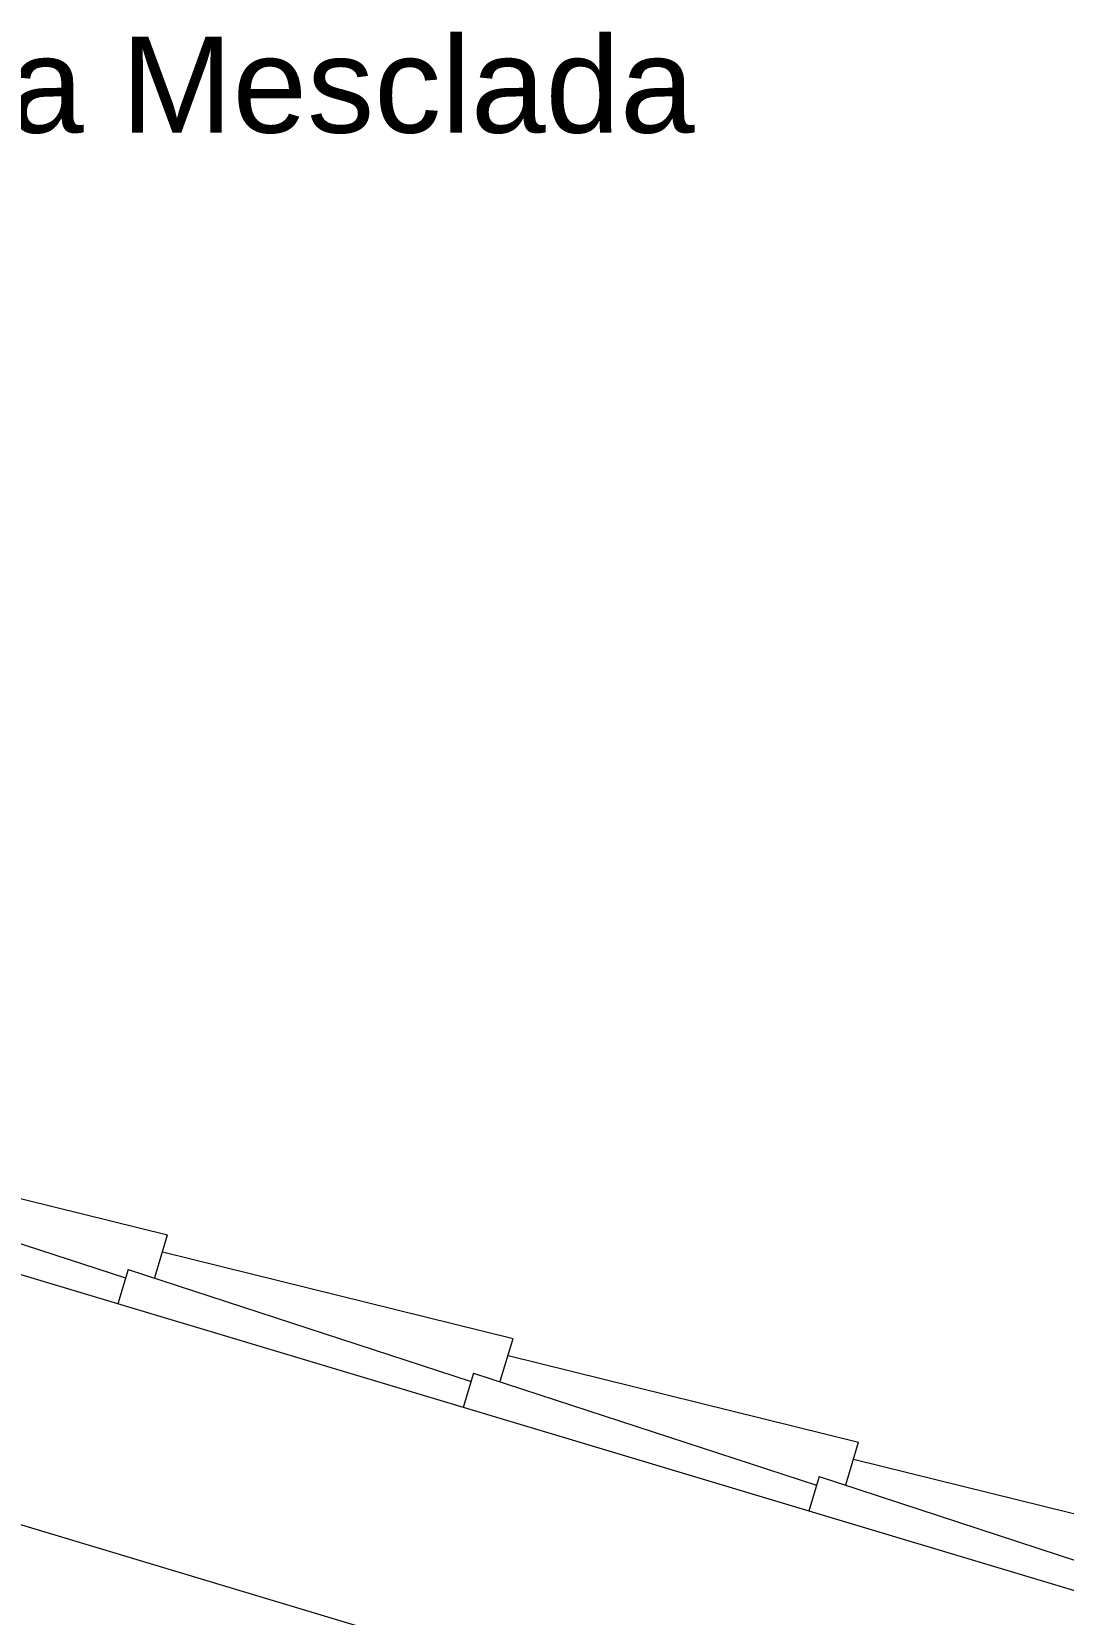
# Model space of a CAD drawing. Header units: millimetres. Extents: x -50912 to 58751, y -45352 to 5553.
# Drawn here: x 29950 to 31025, y 3541 to 5190 of the extents above; entities that cross this region are included whole.
import ezdxf

# ---------------------------------------------------------------- set-up
doc = ezdxf.new("R2010")
doc.units = ezdxf.units.MM
for name, color, linetype, lineweight in [('A-GLAZ-CURT', 52, 'Continuous', 9), ('A-ROOF-OTLN', 132, 'Continuous', 9), ('G-ANNO-TEXT', 231, 'Continuous', 9)]:
    doc.layers.add(name, color=color, linetype=linetype, lineweight=lineweight)
doc.styles.add('Arial_1', font='arial.ttf', dxfattribs={"height": 100})

# ---------------------------------------------------------------- blocks, each defined once
blk = doc.blocks.new('COLONIAL BASE - COLONIAL BASE-V56-FACHADA LATERAL ESQUERDA GARAGEM')
at = {"layer": 'A-GLAZ-CURT'}
blk.add_line((-37146.2, 3054.5), (-36780.9, 2964.3), dxfattribs=at)
blk = doc.blocks.new('COLONIAL BASE - COLONIAL BASE-V69-FACHADA LATERAL ESQUERDA GARAGEM')
at = {"layer": 'A-GLAZ-CURT'}
for p, q in [((-39306.2, 3702.5), (-38940.9, 3612.3)), ((-39342.1, 3684.2), (-39352.9, 3648.2)), ((-39342.1, 3684.2), (-38984.8, 3567.3)), ((-38954.3, 3567.7), (-38940.9, 3612.3))]:
    blk.add_line(p, q, dxfattribs=at)
blk = doc.blocks.new('COLONIAL BASE - COLONIAL BASE-V70-FACHADA LATERAL ESQUERDA GARAGEM')
at = {"layer": 'A-GLAZ-CURT'}
for p, q in [((-39666.2, 3810.5), (-39300.9, 3720.3)), ((-39702.1, 3792.2), (-39712.9, 3756.2)), ((-39702.1, 3792.2), (-39344.8, 3675.3)), ((-39314.3, 3675.6), (-39300.9, 3720.3))]:
    blk.add_line(p, q, dxfattribs=at)

msp = doc.modelspace()

# ---------------------------------------------------------------- linework, layer by layer
at = {"layer": 'A-ROOF-OTLN'}
for p, q in [((26443.116, 4943.522), (33643.116, 2783.522)), ((33643.116, 2522.515), (26443.116, 4682.515))]:
    msp.add_line(p, q, dxfattribs=at)

# ---------------------------------------------------------------- block references
at = {"layer": 'A-GLAZ-CURT'}
for name, p in [('COLONIAL BASE - COLONIAL BASE-V70-FACHADA LATERAL ESQUERDA GARAGEM', (69392.767, 216)), ('COLONIAL BASE - COLONIAL BASE-V56-FACHADA LATERAL ESQUERDA GARAGEM', (66872.767, 972)), ('COLONIAL BASE - COLONIAL BASE-V56-FACHADA LATERAL ESQUERDA GARAGEM', (66872.767, 972)), ('COLONIAL BASE - COLONIAL BASE-V56-FACHADA LATERAL ESQUERDA GARAGEM', (66872.767, 972)), ('COLONIAL BASE - COLONIAL BASE-V56-FACHADA LATERAL ESQUERDA GARAGEM', (66872.767, 972)), ('COLONIAL BASE - COLONIAL BASE-V56-FACHADA LATERAL ESQUERDA GARAGEM', (66872.767, 972)), ('COLONIAL BASE - COLONIAL BASE-V56-FACHADA LATERAL ESQUERDA GARAGEM', (66872.767, 972)), ('COLONIAL BASE - COLONIAL BASE-V56-FACHADA LATERAL ESQUERDA GARAGEM', (66872.767, 972)), ('COLONIAL BASE - COLONIAL BASE-V56-FACHADA LATERAL ESQUERDA GARAGEM', (66872.767, 972)), ('COLONIAL BASE - COLONIAL BASE-V56-FACHADA LATERAL ESQUERDA GARAGEM', (66872.767, 972)), ('COLONIAL BASE - COLONIAL BASE-V56-FACHADA LATERAL ESQUERDA GARAGEM', (66872.767, 972)), ('COLONIAL BASE - COLONIAL BASE-V56-FACHADA LATERAL ESQUERDA GARAGEM', (66872.767, 972)), ('COLONIAL BASE - COLONIAL BASE-V56-FACHADA LATERAL ESQUERDA GARAGEM', (66872.767, 972)), ('COLONIAL BASE - COLONIAL BASE-V56-FACHADA LATERAL ESQUERDA GARAGEM', (66872.767, 972)), ('COLONIAL BASE - COLONIAL BASE-V56-FACHADA LATERAL ESQUERDA GARAGEM', (66872.767, 972)), ('COLONIAL BASE - COLONIAL BASE-V56-FACHADA LATERAL ESQUERDA GARAGEM', (66872.767, 972)), ('COLONIAL BASE - COLONIAL BASE-V56-FACHADA LATERAL ESQUERDA GARAGEM', (66872.767, 972)), ('COLONIAL BASE - COLONIAL BASE-V56-FACHADA LATERAL ESQUERDA GARAGEM', (66872.767, 972)), ('COLONIAL BASE - COLONIAL BASE-V56-FACHADA LATERAL ESQUERDA GARAGEM', (66872.767, 972)), ('COLONIAL BASE - COLONIAL BASE-V56-FACHADA LATERAL ESQUERDA GARAGEM', (66872.767, 972)), ('COLONIAL BASE - COLONIAL BASE-V56-FACHADA LATERAL ESQUERDA GARAGEM', (66872.767, 972)), ('COLONIAL BASE - COLONIAL BASE-V56-FACHADA LATERAL ESQUERDA GARAGEM', (66872.767, 972)), ('COLONIAL BASE - COLONIAL BASE-V56-FACHADA LATERAL ESQUERDA GARAGEM', (66872.767, 972)), ('COLONIAL BASE - COLONIAL BASE-V56-FACHADA LATERAL ESQUERDA GARAGEM', (66872.767, 972)), ('COLONIAL BASE - COLONIAL BASE-V56-FACHADA LATERAL ESQUERDA GARAGEM', (66872.767, 972)), ('COLONIAL BASE - COLONIAL BASE-V56-FACHADA LATERAL ESQUERDA GARAGEM', (66872.767, 972)), ('COLONIAL BASE - COLONIAL BASE-V56-FACHADA LATERAL ESQUERDA GARAGEM', (66872.767, 972)), ('COLONIAL BASE - COLONIAL BASE-V56-FACHADA LATERAL ESQUERDA GARAGEM', (66872.767, 972)), ('COLONIAL BASE - COLONIAL BASE-V56-FACHADA LATERAL ESQUERDA GARAGEM', (66872.767, 972)), ('COLONIAL BASE - COLONIAL BASE-V56-FACHADA LATERAL ESQUERDA GARAGEM', (66872.767, 972)), ('COLONIAL BASE - COLONIAL BASE-V56-FACHADA LATERAL ESQUERDA GARAGEM', (66872.767, 972)), ('COLONIAL BASE - COLONIAL BASE-V56-FACHADA LATERAL ESQUERDA GARAGEM', (66872.767, 972)), ('COLONIAL BASE - COLONIAL BASE-V56-FACHADA LATERAL ESQUERDA GARAGEM', (66872.767, 972)), ('COLONIAL BASE - COLONIAL BASE-V56-FACHADA LATERAL ESQUERDA GARAGEM', (66872.767, 972)), ('COLONIAL BASE - COLONIAL BASE-V56-FACHADA LATERAL ESQUERDA GARAGEM', (66872.767, 972)), ('COLONIAL BASE - COLONIAL BASE-V56-FACHADA LATERAL ESQUERDA GARAGEM', (66872.767, 972)), ('COLONIAL BASE - COLONIAL BASE-V56-FACHADA LATERAL ESQUERDA GARAGEM', (66872.767, 972)), ('COLONIAL BASE - COLONIAL BASE-V56-FACHADA LATERAL ESQUERDA GARAGEM', (66872.767, 972)), ('COLONIAL BASE - COLONIAL BASE-V56-FACHADA LATERAL ESQUERDA GARAGEM', (66872.767, 972)), ('COLONIAL BASE - COLONIAL BASE-V56-FACHADA LATERAL ESQUERDA GARAGEM', (66872.767, 972)), ('COLONIAL BASE - COLONIAL BASE-V56-FACHADA LATERAL ESQUERDA GARAGEM', (66872.767, 972)), ('COLONIAL BASE - COLONIAL BASE-V56-FACHADA LATERAL ESQUERDA GARAGEM', (66872.767, 972)), ('COLONIAL BASE - COLONIAL BASE-V56-FACHADA LATERAL ESQUERDA GARAGEM', (66872.767, 972)), ('COLONIAL BASE - COLONIAL BASE-V56-FACHADA LATERAL ESQUERDA GARAGEM', (66872.767, 972)), ('COLONIAL BASE - COLONIAL BASE-V56-FACHADA LATERAL ESQUERDA GARAGEM', (66872.767, 972)), ('COLONIAL BASE - COLONIAL BASE-V56-FACHADA LATERAL ESQUERDA GARAGEM', (66872.767, 972)), ('COLONIAL BASE - COLONIAL BASE-V56-FACHADA LATERAL ESQUERDA GARAGEM', (66872.767, 972)), ('COLONIAL BASE - COLONIAL BASE-V56-FACHADA LATERAL ESQUERDA GARAGEM', (66872.767, 972)), ('COLONIAL BASE - COLONIAL BASE-V56-FACHADA LATERAL ESQUERDA GARAGEM', (66872.767, 972)), ('COLONIAL BASE - COLONIAL BASE-V56-FACHADA LATERAL ESQUERDA GARAGEM', (66872.767, 972)), ('COLONIAL BASE - COLONIAL BASE-V56-FACHADA LATERAL ESQUERDA GARAGEM', (66872.767, 972)), ('COLONIAL BASE - COLONIAL BASE-V70-FACHADA LATERAL ESQUERDA GARAGEM', (69752.767, 108)), ('COLONIAL BASE - COLONIAL BASE-V56-FACHADA LATERAL ESQUERDA GARAGEM', (67232.767, 864)), ('COLONIAL BASE - COLONIAL BASE-V56-FACHADA LATERAL ESQUERDA GARAGEM', (67232.767, 864)), ('COLONIAL BASE - COLONIAL BASE-V56-FACHADA LATERAL ESQUERDA GARAGEM', (67232.767, 864)), ('COLONIAL BASE - COLONIAL BASE-V56-FACHADA LATERAL ESQUERDA GARAGEM', (67232.767, 864)), ('COLONIAL BASE - COLONIAL BASE-V56-FACHADA LATERAL ESQUERDA GARAGEM', (67232.767, 864)), ('COLONIAL BASE - COLONIAL BASE-V56-FACHADA LATERAL ESQUERDA GARAGEM', (67232.767, 864)), ('COLONIAL BASE - COLONIAL BASE-V56-FACHADA LATERAL ESQUERDA GARAGEM', (67232.767, 864)), ('COLONIAL BASE - COLONIAL BASE-V56-FACHADA LATERAL ESQUERDA GARAGEM', (67232.767, 864)), ('COLONIAL BASE - COLONIAL BASE-V56-FACHADA LATERAL ESQUERDA GARAGEM', (67232.767, 864)), ('COLONIAL BASE - COLONIAL BASE-V56-FACHADA LATERAL ESQUERDA GARAGEM', (67232.767, 864)), ('COLONIAL BASE - COLONIAL BASE-V56-FACHADA LATERAL ESQUERDA GARAGEM', (67232.767, 864)), ('COLONIAL BASE - COLONIAL BASE-V56-FACHADA LATERAL ESQUERDA GARAGEM', (67232.767, 864)), ('COLONIAL BASE - COLONIAL BASE-V56-FACHADA LATERAL ESQUERDA GARAGEM', (67232.767, 864)), ('COLONIAL BASE - COLONIAL BASE-V56-FACHADA LATERAL ESQUERDA GARAGEM', (67232.767, 864)), ('COLONIAL BASE - COLONIAL BASE-V56-FACHADA LATERAL ESQUERDA GARAGEM', (67232.767, 864)), ('COLONIAL BASE - COLONIAL BASE-V56-FACHADA LATERAL ESQUERDA GARAGEM', (67232.767, 864)), ('COLONIAL BASE - COLONIAL BASE-V56-FACHADA LATERAL ESQUERDA GARAGEM', (67232.767, 864)), ('COLONIAL BASE - COLONIAL BASE-V56-FACHADA LATERAL ESQUERDA GARAGEM', (67232.767, 864)), ('COLONIAL BASE - COLONIAL BASE-V56-FACHADA LATERAL ESQUERDA GARAGEM', (67232.767, 864)), ('COLONIAL BASE - COLONIAL BASE-V56-FACHADA LATERAL ESQUERDA GARAGEM', (67232.767, 864)), ('COLONIAL BASE - COLONIAL BASE-V56-FACHADA LATERAL ESQUERDA GARAGEM', (67232.767, 864)), ('COLONIAL BASE - COLONIAL BASE-V56-FACHADA LATERAL ESQUERDA GARAGEM', (67232.767, 864)), ('COLONIAL BASE - COLONIAL BASE-V56-FACHADA LATERAL ESQUERDA GARAGEM', (67232.767, 864)), ('COLONIAL BASE - COLONIAL BASE-V56-FACHADA LATERAL ESQUERDA GARAGEM', (67232.767, 864)), ('COLONIAL BASE - COLONIAL BASE-V56-FACHADA LATERAL ESQUERDA GARAGEM', (67232.767, 864)), ('COLONIAL BASE - COLONIAL BASE-V56-FACHADA LATERAL ESQUERDA GARAGEM', (67232.767, 864)), ('COLONIAL BASE - COLONIAL BASE-V56-FACHADA LATERAL ESQUERDA GARAGEM', (67232.767, 864)), ('COLONIAL BASE - COLONIAL BASE-V56-FACHADA LATERAL ESQUERDA GARAGEM', (67232.767, 864)), ('COLONIAL BASE - COLONIAL BASE-V56-FACHADA LATERAL ESQUERDA GARAGEM', (67232.767, 864)), ('COLONIAL BASE - COLONIAL BASE-V56-FACHADA LATERAL ESQUERDA GARAGEM', (67232.767, 864)), ('COLONIAL BASE - COLONIAL BASE-V56-FACHADA LATERAL ESQUERDA GARAGEM', (67232.767, 864)), ('COLONIAL BASE - COLONIAL BASE-V56-FACHADA LATERAL ESQUERDA GARAGEM', (67232.767, 864)), ('COLONIAL BASE - COLONIAL BASE-V56-FACHADA LATERAL ESQUERDA GARAGEM', (67232.767, 864)), ('COLONIAL BASE - COLONIAL BASE-V56-FACHADA LATERAL ESQUERDA GARAGEM', (67232.767, 864)), ('COLONIAL BASE - COLONIAL BASE-V56-FACHADA LATERAL ESQUERDA GARAGEM', (67232.767, 864)), ('COLONIAL BASE - COLONIAL BASE-V56-FACHADA LATERAL ESQUERDA GARAGEM', (67232.767, 864)), ('COLONIAL BASE - COLONIAL BASE-V56-FACHADA LATERAL ESQUERDA GARAGEM', (67232.767, 864)), ('COLONIAL BASE - COLONIAL BASE-V56-FACHADA LATERAL ESQUERDA GARAGEM', (67232.767, 864)), ('COLONIAL BASE - COLONIAL BASE-V56-FACHADA LATERAL ESQUERDA GARAGEM', (67232.767, 864)), ('COLONIAL BASE - COLONIAL BASE-V56-FACHADA LATERAL ESQUERDA GARAGEM', (67232.767, 864)), ('COLONIAL BASE - COLONIAL BASE-V56-FACHADA LATERAL ESQUERDA GARAGEM', (67232.767, 864)), ('COLONIAL BASE - COLONIAL BASE-V56-FACHADA LATERAL ESQUERDA GARAGEM', (67232.767, 864)), ('COLONIAL BASE - COLONIAL BASE-V56-FACHADA LATERAL ESQUERDA GARAGEM', (67232.767, 864)), ('COLONIAL BASE - COLONIAL BASE-V56-FACHADA LATERAL ESQUERDA GARAGEM', (67232.767, 864)), ('COLONIAL BASE - COLONIAL BASE-V56-FACHADA LATERAL ESQUERDA GARAGEM', (67232.767, 864)), ('COLONIAL BASE - COLONIAL BASE-V56-FACHADA LATERAL ESQUERDA GARAGEM', (67232.767, 864)), ('COLONIAL BASE - COLONIAL BASE-V56-FACHADA LATERAL ESQUERDA GARAGEM', (67232.767, 864)), ('COLONIAL BASE - COLONIAL BASE-V56-FACHADA LATERAL ESQUERDA GARAGEM', (67232.767, 864)), ('COLONIAL BASE - COLONIAL BASE-V56-FACHADA LATERAL ESQUERDA GARAGEM', (67232.767, 864)), ('COLONIAL BASE - COLONIAL BASE-V56-FACHADA LATERAL ESQUERDA GARAGEM', (67232.767, 864)), ('COLONIAL BASE - COLONIAL BASE-V70-FACHADA LATERAL ESQUERDA GARAGEM', (70112.767, 0)), ('COLONIAL BASE - COLONIAL BASE-V56-FACHADA LATERAL ESQUERDA GARAGEM', (67592.767, 756)), ('COLONIAL BASE - COLONIAL BASE-V56-FACHADA LATERAL ESQUERDA GARAGEM', (67592.767, 756)), ('COLONIAL BASE - COLONIAL BASE-V56-FACHADA LATERAL ESQUERDA GARAGEM', (67592.767, 756)), ('COLONIAL BASE - COLONIAL BASE-V56-FACHADA LATERAL ESQUERDA GARAGEM', (67592.767, 756)), ('COLONIAL BASE - COLONIAL BASE-V56-FACHADA LATERAL ESQUERDA GARAGEM', (67592.767, 756)), ('COLONIAL BASE - COLONIAL BASE-V56-FACHADA LATERAL ESQUERDA GARAGEM', (67592.767, 756)), ('COLONIAL BASE - COLONIAL BASE-V56-FACHADA LATERAL ESQUERDA GARAGEM', (67592.767, 756)), ('COLONIAL BASE - COLONIAL BASE-V56-FACHADA LATERAL ESQUERDA GARAGEM', (67592.767, 756)), ('COLONIAL BASE - COLONIAL BASE-V56-FACHADA LATERAL ESQUERDA GARAGEM', (67592.767, 756)), ('COLONIAL BASE - COLONIAL BASE-V56-FACHADA LATERAL ESQUERDA GARAGEM', (67592.767, 756)), ('COLONIAL BASE - COLONIAL BASE-V56-FACHADA LATERAL ESQUERDA GARAGEM', (67592.767, 756)), ('COLONIAL BASE - COLONIAL BASE-V56-FACHADA LATERAL ESQUERDA GARAGEM', (67592.767, 756)), ('COLONIAL BASE - COLONIAL BASE-V56-FACHADA LATERAL ESQUERDA GARAGEM', (67592.767, 756)), ('COLONIAL BASE - COLONIAL BASE-V56-FACHADA LATERAL ESQUERDA GARAGEM', (67592.767, 756)), ('COLONIAL BASE - COLONIAL BASE-V56-FACHADA LATERAL ESQUERDA GARAGEM', (67592.767, 756)), ('COLONIAL BASE - COLONIAL BASE-V56-FACHADA LATERAL ESQUERDA GARAGEM', (67592.767, 756)), ('COLONIAL BASE - COLONIAL BASE-V56-FACHADA LATERAL ESQUERDA GARAGEM', (67592.767, 756)), ('COLONIAL BASE - COLONIAL BASE-V56-FACHADA LATERAL ESQUERDA GARAGEM', (67592.767, 756)), ('COLONIAL BASE - COLONIAL BASE-V56-FACHADA LATERAL ESQUERDA GARAGEM', (67592.767, 756)), ('COLONIAL BASE - COLONIAL BASE-V56-FACHADA LATERAL ESQUERDA GARAGEM', (67592.767, 756)), ('COLONIAL BASE - COLONIAL BASE-V56-FACHADA LATERAL ESQUERDA GARAGEM', (67592.767, 756)), ('COLONIAL BASE - COLONIAL BASE-V56-FACHADA LATERAL ESQUERDA GARAGEM', (67592.767, 756)), ('COLONIAL BASE - COLONIAL BASE-V56-FACHADA LATERAL ESQUERDA GARAGEM', (67592.767, 756)), ('COLONIAL BASE - COLONIAL BASE-V56-FACHADA LATERAL ESQUERDA GARAGEM', (67592.767, 756)), ('COLONIAL BASE - COLONIAL BASE-V56-FACHADA LATERAL ESQUERDA GARAGEM', (67592.767, 756)), ('COLONIAL BASE - COLONIAL BASE-V56-FACHADA LATERAL ESQUERDA GARAGEM', (67592.767, 756)), ('COLONIAL BASE - COLONIAL BASE-V56-FACHADA LATERAL ESQUERDA GARAGEM', (67592.767, 756)), ('COLONIAL BASE - COLONIAL BASE-V56-FACHADA LATERAL ESQUERDA GARAGEM', (67592.767, 756)), ('COLONIAL BASE - COLONIAL BASE-V56-FACHADA LATERAL ESQUERDA GARAGEM', (67592.767, 756)), ('COLONIAL BASE - COLONIAL BASE-V56-FACHADA LATERAL ESQUERDA GARAGEM', (67592.767, 756)), ('COLONIAL BASE - COLONIAL BASE-V56-FACHADA LATERAL ESQUERDA GARAGEM', (67592.767, 756)), ('COLONIAL BASE - COLONIAL BASE-V56-FACHADA LATERAL ESQUERDA GARAGEM', (67592.767, 756)), ('COLONIAL BASE - COLONIAL BASE-V56-FACHADA LATERAL ESQUERDA GARAGEM', (67592.767, 756)), ('COLONIAL BASE - COLONIAL BASE-V56-FACHADA LATERAL ESQUERDA GARAGEM', (67592.767, 756)), ('COLONIAL BASE - COLONIAL BASE-V56-FACHADA LATERAL ESQUERDA GARAGEM', (67592.767, 756)), ('COLONIAL BASE - COLONIAL BASE-V56-FACHADA LATERAL ESQUERDA GARAGEM', (67592.767, 756)), ('COLONIAL BASE - COLONIAL BASE-V56-FACHADA LATERAL ESQUERDA GARAGEM', (67592.767, 756)), ('COLONIAL BASE - COLONIAL BASE-V56-FACHADA LATERAL ESQUERDA GARAGEM', (67592.767, 756)), ('COLONIAL BASE - COLONIAL BASE-V56-FACHADA LATERAL ESQUERDA GARAGEM', (67592.767, 756)), ('COLONIAL BASE - COLONIAL BASE-V56-FACHADA LATERAL ESQUERDA GARAGEM', (67592.767, 756)), ('COLONIAL BASE - COLONIAL BASE-V56-FACHADA LATERAL ESQUERDA GARAGEM', (67592.767, 756)), ('COLONIAL BASE - COLONIAL BASE-V56-FACHADA LATERAL ESQUERDA GARAGEM', (67592.767, 756)), ('COLONIAL BASE - COLONIAL BASE-V56-FACHADA LATERAL ESQUERDA GARAGEM', (67592.767, 756)), ('COLONIAL BASE - COLONIAL BASE-V56-FACHADA LATERAL ESQUERDA GARAGEM', (67592.767, 756)), ('COLONIAL BASE - COLONIAL BASE-V56-FACHADA LATERAL ESQUERDA GARAGEM', (67592.767, 756)), ('COLONIAL BASE - COLONIAL BASE-V56-FACHADA LATERAL ESQUERDA GARAGEM', (67592.767, 756)), ('COLONIAL BASE - COLONIAL BASE-V56-FACHADA LATERAL ESQUERDA GARAGEM', (67592.767, 756)), ('COLONIAL BASE - COLONIAL BASE-V56-FACHADA LATERAL ESQUERDA GARAGEM', (67592.767, 756)), ('COLONIAL BASE - COLONIAL BASE-V56-FACHADA LATERAL ESQUERDA GARAGEM', (67592.767, 756)), ('COLONIAL BASE - COLONIAL BASE-V56-FACHADA LATERAL ESQUERDA GARAGEM', (67592.767, 756)), ('COLONIAL BASE - COLONIAL BASE-V69-FACHADA LATERAL ESQUERDA GARAGEM', (70112.767, 0)), ('COLONIAL BASE - COLONIAL BASE-V56-FACHADA LATERAL ESQUERDA GARAGEM', (67952.767, 648)), ('COLONIAL BASE - COLONIAL BASE-V56-FACHADA LATERAL ESQUERDA GARAGEM', (67952.767, 648)), ('COLONIAL BASE - COLONIAL BASE-V56-FACHADA LATERAL ESQUERDA GARAGEM', (67952.767, 648)), ('COLONIAL BASE - COLONIAL BASE-V56-FACHADA LATERAL ESQUERDA GARAGEM', (67952.767, 648)), ('COLONIAL BASE - COLONIAL BASE-V56-FACHADA LATERAL ESQUERDA GARAGEM', (67952.767, 648)), ('COLONIAL BASE - COLONIAL BASE-V56-FACHADA LATERAL ESQUERDA GARAGEM', (67952.767, 648)), ('COLONIAL BASE - COLONIAL BASE-V56-FACHADA LATERAL ESQUERDA GARAGEM', (67952.767, 648)), ('COLONIAL BASE - COLONIAL BASE-V56-FACHADA LATERAL ESQUERDA GARAGEM', (67952.767, 648)), ('COLONIAL BASE - COLONIAL BASE-V56-FACHADA LATERAL ESQUERDA GARAGEM', (67952.767, 648)), ('COLONIAL BASE - COLONIAL BASE-V56-FACHADA LATERAL ESQUERDA GARAGEM', (67952.767, 648)), ('COLONIAL BASE - COLONIAL BASE-V56-FACHADA LATERAL ESQUERDA GARAGEM', (67952.767, 648)), ('COLONIAL BASE - COLONIAL BASE-V56-FACHADA LATERAL ESQUERDA GARAGEM', (67952.767, 648)), ('COLONIAL BASE - COLONIAL BASE-V56-FACHADA LATERAL ESQUERDA GARAGEM', (67952.767, 648)), ('COLONIAL BASE - COLONIAL BASE-V56-FACHADA LATERAL ESQUERDA GARAGEM', (67952.767, 648)), ('COLONIAL BASE - COLONIAL BASE-V56-FACHADA LATERAL ESQUERDA GARAGEM', (67952.767, 648)), ('COLONIAL BASE - COLONIAL BASE-V56-FACHADA LATERAL ESQUERDA GARAGEM', (67952.767, 648)), ('COLONIAL BASE - COLONIAL BASE-V56-FACHADA LATERAL ESQUERDA GARAGEM', (67952.767, 648)), ('COLONIAL BASE - COLONIAL BASE-V56-FACHADA LATERAL ESQUERDA GARAGEM', (67952.767, 648)), ('COLONIAL BASE - COLONIAL BASE-V56-FACHADA LATERAL ESQUERDA GARAGEM', (67952.767, 648)), ('COLONIAL BASE - COLONIAL BASE-V56-FACHADA LATERAL ESQUERDA GARAGEM', (67952.767, 648)), ('COLONIAL BASE - COLONIAL BASE-V56-FACHADA LATERAL ESQUERDA GARAGEM', (67952.767, 648)), ('COLONIAL BASE - COLONIAL BASE-V56-FACHADA LATERAL ESQUERDA GARAGEM', (67952.767, 648)), ('COLONIAL BASE - COLONIAL BASE-V56-FACHADA LATERAL ESQUERDA GARAGEM', (67952.767, 648)), ('COLONIAL BASE - COLONIAL BASE-V56-FACHADA LATERAL ESQUERDA GARAGEM', (67952.767, 648)), ('COLONIAL BASE - COLONIAL BASE-V56-FACHADA LATERAL ESQUERDA GARAGEM', (67952.767, 648)), ('COLONIAL BASE - COLONIAL BASE-V56-FACHADA LATERAL ESQUERDA GARAGEM', (67952.767, 648)), ('COLONIAL BASE - COLONIAL BASE-V56-FACHADA LATERAL ESQUERDA GARAGEM', (67952.767, 648)), ('COLONIAL BASE - COLONIAL BASE-V56-FACHADA LATERAL ESQUERDA GARAGEM', (67952.767, 648)), ('COLONIAL BASE - COLONIAL BASE-V56-FACHADA LATERAL ESQUERDA GARAGEM', (67952.767, 648)), ('COLONIAL BASE - COLONIAL BASE-V56-FACHADA LATERAL ESQUERDA GARAGEM', (67952.767, 648)), ('COLONIAL BASE - COLONIAL BASE-V56-FACHADA LATERAL ESQUERDA GARAGEM', (67952.767, 648)), ('COLONIAL BASE - COLONIAL BASE-V56-FACHADA LATERAL ESQUERDA GARAGEM', (67952.767, 648)), ('COLONIAL BASE - COLONIAL BASE-V56-FACHADA LATERAL ESQUERDA GARAGEM', (67952.767, 648)), ('COLONIAL BASE - COLONIAL BASE-V56-FACHADA LATERAL ESQUERDA GARAGEM', (67952.767, 648)), ('COLONIAL BASE - COLONIAL BASE-V56-FACHADA LATERAL ESQUERDA GARAGEM', (67952.767, 648)), ('COLONIAL BASE - COLONIAL BASE-V56-FACHADA LATERAL ESQUERDA GARAGEM', (67952.767, 648)), ('COLONIAL BASE - COLONIAL BASE-V56-FACHADA LATERAL ESQUERDA GARAGEM', (67952.767, 648)), ('COLONIAL BASE - COLONIAL BASE-V56-FACHADA LATERAL ESQUERDA GARAGEM', (67952.767, 648)), ('COLONIAL BASE - COLONIAL BASE-V56-FACHADA LATERAL ESQUERDA GARAGEM', (67952.767, 648)), ('COLONIAL BASE - COLONIAL BASE-V56-FACHADA LATERAL ESQUERDA GARAGEM', (67952.767, 648)), ('COLONIAL BASE - COLONIAL BASE-V56-FACHADA LATERAL ESQUERDA GARAGEM', (67952.767, 648)), ('COLONIAL BASE - COLONIAL BASE-V56-FACHADA LATERAL ESQUERDA GARAGEM', (67952.767, 648)), ('COLONIAL BASE - COLONIAL BASE-V56-FACHADA LATERAL ESQUERDA GARAGEM', (67952.767, 648)), ('COLONIAL BASE - COLONIAL BASE-V56-FACHADA LATERAL ESQUERDA GARAGEM', (67952.767, 648)), ('COLONIAL BASE - COLONIAL BASE-V56-FACHADA LATERAL ESQUERDA GARAGEM', (67952.767, 648)), ('COLONIAL BASE - COLONIAL BASE-V56-FACHADA LATERAL ESQUERDA GARAGEM', (67952.767, 648)), ('COLONIAL BASE - COLONIAL BASE-V56-FACHADA LATERAL ESQUERDA GARAGEM', (67952.767, 648)), ('COLONIAL BASE - COLONIAL BASE-V56-FACHADA LATERAL ESQUERDA GARAGEM', (67952.767, 648)), ('COLONIAL BASE - COLONIAL BASE-V56-FACHADA LATERAL ESQUERDA GARAGEM', (67952.767, 648)), ('COLONIAL BASE - COLONIAL BASE-V56-FACHADA LATERAL ESQUERDA GARAGEM', (67952.767, 648))]:
    msp.add_blockref(name, p, dxfattribs=at)

# ---------------------------------------------------------------- texts
at = {"layer": 'G-ANNO-TEXT', "color": 7, "insert": (28901.673, 5185.028), "char_height": 100, "width": 2156.53937, "attachment_point": 1, "style": 'Arial_1'}
msp.add_mtext('Telha Portuguesa Mesclada', dxfattribs=at)

doc.saveas('drawing.dxf')
